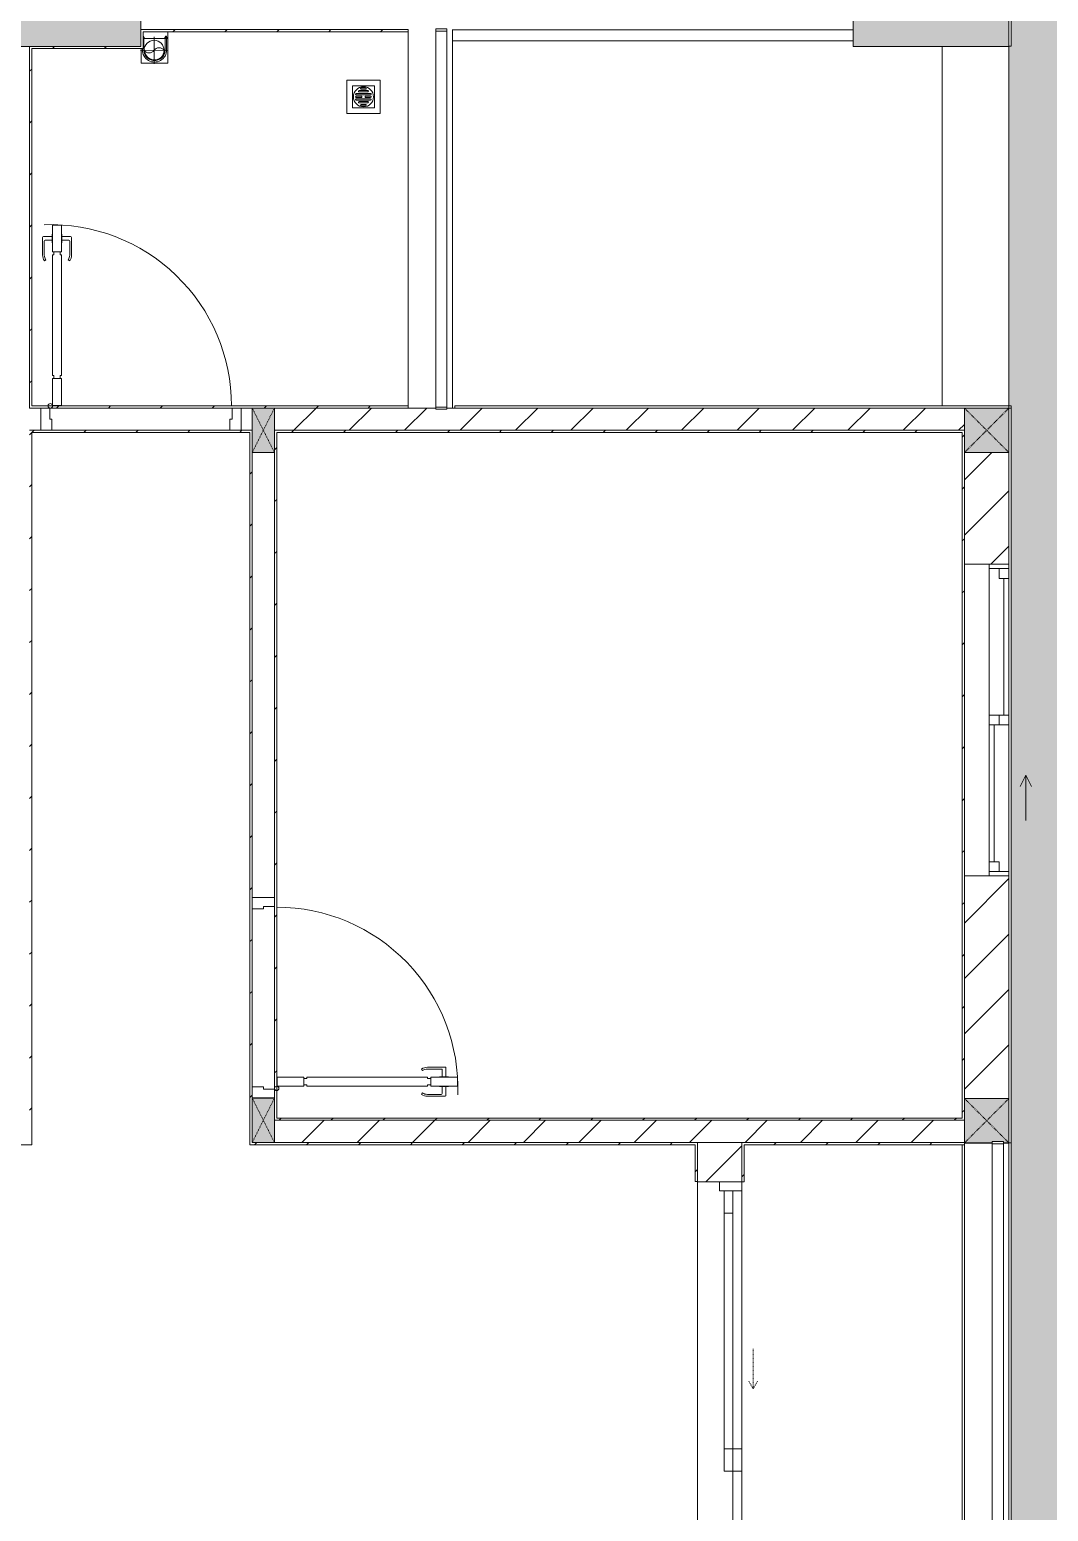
# Model space of a CAD drawing. Header units: millimetres. Extents: x 5359 to 218750, y -16347 to 109893.
# Drawn here: x 122853 to 127430, y 63180 to 69837 of the extents above; entities that cross this region are included whole.
import ezdxf

# ---------------------------------------------------------------- set-up
doc = ezdxf.new("R2010")
doc.units = ezdxf.units.MM
for name, pattern in [('Dash', [6, 3, -3]), ('Grid Line', [22.225, 12.7, -3.175, 3.175, -3.175]), ('IMPORT-CENTER _3_', [10.16, 6.35, -1.27, 1.27, -1.27])]:
    doc.linetypes.add(name, pattern=pattern)
for name, color, linetype, lineweight in [('0-1', 7, 'Continuous', 5), ('A-DETL-GENF-1', 9, 'Continuous', 9), ('A-DOOR', 31, 'Continuous', 9), ('A-DOOR-1', 9, 'Continuous', 9), ('A-DOOR-FRAM', 31, 'Continuous', 9), ('A-DOOR-HDLN', 31, 'Dash', 9), ('A-FLOR-1', 9, 'Continuous', 9), ('A-FLOR-HRAL', 11, 'Continuous', 9), ('A-FLOR-HRAL-1', 9, 'Continuous', 9), ('A-FLOR-PATT', 8, 'Continuous', 9), ('A-GLAZ', 151, 'Continuous', 9), ('A-WALL', 113, 'Continuous', 9), ('A-WALL-1', 53, 'Continuous', 18), ('A-WALL-2', 9, 'Continuous', 9), ('A-WALL-3', 113, 'Continuous', 18), ('A-WALL-PATT-1', 10, 'Continuous', 9), ('A-WALL-PATT-2', 9, 'Continuous', 9), ('A-WALL-PATT-3', 111, 'Continuous', 9), ('G-IMPT', 8, 'Continuous', 9), ('G-IMPT-1', 8, 'IMPORT-CENTER _3_', 9), ('I-WALL-1', 53, 'Continuous', 18), ('I-WALL-2', 9, 'Continuous', 9), ('I-WALL-3', 2, 'Continuous', 18), ('M-EQPM', 50, 'Continuous', 9), ('S-BEAM-1', 9, 'Continuous', 9), ('S-COLS', 52, 'Continuous', 9), ('S-COLS-1', 253, 'Continuous', 5), ('S-COLS-2', 53, 'Continuous', 18), ('S-COLS-3', 9, 'Continuous', 9), ('S-COLS-4', 52, 'Continuous', 18), ('S-COLS-5', 52, 'Dash', 9), ('S-COLS-HDLN', 52, 'Dash', 9), ('S-COLS-HDLN-1', 9, 'Dash', 9), ('S-GRID-1', 1, 'Grid Line', 9)]:
    doc.layers.add(name, color=color, linetype=linetype, lineweight=lineweight)
pattern_1 = [(45, (0, 0), (-116.67262, 116.67262), [])]
pattern_2 = [(45, (0, 0), (-124.4508, 124.4508), [])]

# ---------------------------------------------------------------- blocks, each defined once
blk = doc.blocks.new('NCV_TKTC_KET CAU_rvt-1-TKCS_MB ĐỊNH VỊ CỔNG-HÀNG RÀO')
at = {"layer": 'S-COLS-1'}
for points in [[(123352.6, 69761.9), (123352.6, 70111.9), (122052.6, 70111.9), (122052.6, 69761.9), (122770.8, 69761.9)], [(127227.6, 69761.9), (127252.6, 69761.9), (127252.6, 70111.9), (127227.6, 70111.9), (127227.6, 70106.9), (127177.6, 70106.9), (127177.6, 70111.9), (126552.6, 70111.9), (126552.6, 69761.9), (127177.6, 69761.9)]]:
    blk.add_hatch(color=256, dxfattribs=at).paths.add_polyline_path(points)
at = {"layer": 'A-FLOR-1'}
for p, q in [((124752.6, 69835.3), (126552.6, 69835.3)), ((127252.5, 68146.9), (127252.5, 69761.9))]:
    blk.add_line(p, q, dxfattribs=at)
at = {"layer": 'S-BEAM-1'}
for p, q in [((126552.5, 69786.9), (126552.5, 69835.3)), ((124752.6, 69786.9), (126552.5, 69786.9)), ((126952.6, 69761.9), (126952.6, 68146.9)), ((127252.6, 68146.9), (127252.6, 69761.9))]:
    blk.add_line(p, q, dxfattribs=at)
at = {"layer": 'S-COLS-2'}
for p, q in [((123352.6, 69761.9), (123352.6, 70111.9)), ((126552.6, 70111.9), (126552.6, 69761.9)), ((127252.6, 69761.9), (127252.6, 70111.9)), ((122052.6, 69761.9), (123352.6, 69761.9)), ((126552.6, 69761.9), (127252.6, 69761.9))]:
    blk.add_line(p, q, dxfattribs=at)
blk = doc.blocks.new('DOOR_CW_01 CANH MO-PANEL KINH - DIW_01-900x2200-CỬA GỖ VÂN LAMINATE-553375-TKCS_MB ĐỊNH VỊ CỔNG-HÀNG RÀO')
at = {"layer": 'A-DETL-GENF-1'}
for p, q in [((-397, -182), (-397, -62)), ((-397, -62), (-357, -62)), ((-357, -62), (-357, -182)), ((-357, -182), (-397, -182)), ((-397, -196), (-391, -196)), ((-397, -738), (-397, -196)), ((-391, -196), (-391, -182)), ((-391, -182), (-363, -182)), ((-363, -182), (-363, -196)), ((-357, -196), (-363, -196)), ((-357, -196), (-357, -738)), ((-433.9, -711.2), (-427.3, -715.8)), ((-320.1, -711.2), (-326.7, -715.8)), ((-442, -737), (-442, -816.5)), ((-434, -799.5), (-434, -737)), ((-399, -792.2), (-399, -831.8)), ((-397, -792.2), (-399, -792.2)), ((-397, -738), (-391, -738)), ((-357, -752), (-397, -752)), ((-397, -752), (-397, -872)), ((-397, -792.2), (-397, -831.8)), ((-391, -752), (-391, -738)), ((-363, -752), (-391, -752)), ((-357, -738), (-363, -738)), ((-363, -738), (-363, -752)), ((-357, -872), (-357, -752)), ((-357, -792.2), (-357, -831.8)), ((-357, -792.2), (-355, -792.2)), ((-355, -792.2), (-355, -831.8)), ((-320, -799.5), (-320, -737)), ((-312, -737), (-312, -816.5)), ((-399, -820.5), (-438, -820.5)), ((-399, -803.5), (-430, -803.5)), ((-399, -831.8), (-397, -831.8)), ((-355, -831.8), (-357, -831.8)), ((-355, -803.5), (-324, -803.5)), ((-355, -820.5), (-316, -820.5)), ((-397, -872), (-357, -872))]:
    blk.add_line(p, q, dxfattribs=at)
blk.add_circle((-407, -60), 10, dxfattribs=at)
for centre, radius, start, end in [((-407, -60), 814, 268, 0), ((-397, -737), 45, 145, 180), ((-397, -737), 37, 145, 180), ((-357, -737), 37, 0, 35), ((-357, -737), 45, 360, 35), ((-438, -816.5), 4, 180, 270), ((-430, -799.5), 4, 180, 270), ((-324, -799.5), 4, 270, 0), ((-316, -816.5), 4, 270, 0)]:
    blk.add_arc(centre, radius, start, end, dxfattribs=at)
at = {"layer": 'A-DOOR-1'}
for p, q in [((-450, -50), (-450, 50)), ((-450, 50), (-400, 50)), ((-400, 50), (-400, 0)), ((400, 0), (400, 50)), ((400, 50), (450, 50)), ((450, 50), (450, -50)), ((-410, -50), (-450, -50)), ((-410, 0), (-410, -50)), ((-400, 0), (-410, 0)), ((-407, -50), (-382, -50)), ((410, 0), (400, 0)), ((410, -50), (410, 0)), ((450, -50), (410, -50))]:
    blk.add_line(p, q, dxfattribs=at)
blk = doc.blocks.new('Railing - 50 x 10mm-457210-TKCS_MB ĐỊNH VỊ CỔNG-HÀNG RÀO')
at = {"layer": 'A-FLOR-HRAL-1'}
for p, q in [((25, 5), (-25, 5)), ((-25, 5), (-25, -5)), ((25, -5), (25, 5)), ((-25, -5), (25, -5))]:
    blk.add_line(p, q, dxfattribs=at)
blk = doc.blocks.new('Railing - Railing-1032603-TKCS_MB ĐỊNH VỊ CỔNG-HÀNG RÀO')
at = {"layer": 'A-FLOR-HRAL-1'}
for p, q in [((101769.1, 60569.6), (101769.1, 58880.8)), ((101819.1, 58880.8), (101819.1, 60569.6))]:
    blk.add_line(p, q, dxfattribs=at)
at = {"extrusion": (0, 0, -1), "zscale": -1}
for p in [(-101794.1, 60574.6), (-101794.1, 58875.8)]:
    blk.add_blockref('Railing - 50 x 10mm-457210-TKCS_MB ĐỊNH VỊ CỔNG-HÀNG RÀO', p, dxfattribs=at)
blk = doc.blocks.new('G1_SOF - BO TRU - 100x200-V26-TKCS_MB ĐỊNH VỊ CỔNG-HÀNG RÀO')
at = {"layer": 'S-COLS-3'}
blk.add_hatch(color=256, dxfattribs=at).paths.add_polyline_path([(-50, -100), (50, -100), (50, 100), (-50, 100)])
at = {"layer": 'S-COLS-2'}
for p, q in [((-50, 100), (50, 100)), ((-50, -100), (-50, 100)), ((50, 100), (50, -100)), ((50, -100), (-50, -100))]:
    blk.add_line(p, q, dxfattribs=at)
at = {"layer": 'S-COLS-HDLN-1'}
for p, q in [((50, -100), (-50, 100)), ((-50, -100), (50, 100))]:
    blk.add_line(p, q, dxfattribs=at)
blk = doc.blocks.new('DOOR_CW_01 CANH MO-PANEL KINH - DIG_01-900x2200-CỬA NHÔM KÍNH-400868-TKCS_MB ĐỊNH VỊ CỔNG-HÀNG RÀO')
at = {"layer": 'A-DETL-GENF-1'}
for p, q in [((-397, 872), (-357, 872)), ((-397, 752), (-397, 872)), ((-357, 872), (-357, 752)), ((-442, 737), (-442, 816.5)), ((-399, 820.5), (-438, 820.5)), ((-434, 799.5), (-434, 737)), ((-399, 803.5), (-430, 803.5)), ((-399, 831.8), (-397, 831.8)), ((-399, 792.2), (-399, 831.8)), ((-397, 792.2), (-397, 831.8)), ((-357, 792.2), (-357, 831.8)), ((-355, 831.8), (-357, 831.8)), ((-355, 792.2), (-355, 831.8)), ((-355, 820.5), (-316, 820.5)), ((-355, 803.5), (-324, 803.5)), ((-320, 799.5), (-320, 737)), ((-312, 737), (-312, 816.5)), ((-397, 792.2), (-399, 792.2)), ((-357, 752), (-397, 752)), ((-397, 738), (-391, 738)), ((-397, 738), (-397, 196)), ((-363, 752), (-391, 752)), ((-391, 752), (-391, 738)), ((-363, 738), (-363, 752)), ((-357, 738), (-363, 738)), ((-357, 792.2), (-355, 792.2)), ((-357, 196), (-357, 738)), ((-433.9, 711.2), (-427.3, 715.8)), ((-320.1, 711.2), (-326.7, 715.8)), ((-397, 196), (-391, 196)), ((-357, 182), (-397, 182)), ((-397, 182), (-397, 62)), ((-391, 196), (-391, 182)), ((-391, 182), (-363, 182)), ((-357, 196), (-363, 196)), ((-363, 182), (-363, 196)), ((-357, 62), (-357, 182)), ((-397, 62), (-357, 62))]:
    blk.add_line(p, q, dxfattribs=at)
blk.add_circle((-407, 60), 10, dxfattribs=at)
for centre, radius, start, end in [((-407, 60), 814, 360, 92), ((-438, 816.5), 4, 90, 180), ((-430, 799.5), 4, 90, 180), ((-324, 799.5), 4, 360, 90), ((-316, 816.5), 4, 0, 90), ((-397, 737), 45, 180, 215), ((-397, 737), 37, 180, 215), ((-357, 737), 37, 325, 0), ((-357, 737), 45, 325, 0)]:
    blk.add_arc(centre, radius, start, end, dxfattribs=at)
at = {"layer": 'A-DOOR-1'}
for p, q in [((-410, 50), (-450, 50)), ((-450, 50), (-450, -50)), ((-410, 0), (-410, 50)), ((-400, 0), (-410, 0)), ((-407, 50), (-382, 50)), ((-400, -50), (-400, 0)), ((410, 0), (400, 0)), ((400, 0), (400, -50)), ((450, 50), (410, 50)), ((410, 50), (410, 0)), ((450, -50), (450, 50)), ((-450, -50), (-400, -50)), ((400, -50), (450, -50))]:
    blk.add_line(p, q, dxfattribs=at)
blk = doc.blocks.new('NCV_TKTC_TANG 1_rvt-1-TKCS_MB ĐỊNH VỊ CỔNG-HÀNG RÀO')
at = {"layer": 'A-WALL-PATT-1'}
h = blk.add_hatch(dxfattribs=at)
h.set_pattern_fill('FP_2', color=256, style=0, pattern_type=2)
h.set_pattern_definition(pattern_2)
h.paths.add_polyline_path([(126402.1, 68036.9), (127052.6, 68036.9), (127052.6, 68136.9), (124727.6, 68136.9), (124727.6, 68131.5), (124677.6, 68131.5), (124677.6, 68136.9), (123952.6, 68136.9), (123952.6, 68036.9), (124727.6, 68036.9)])
h = blk.add_hatch(dxfattribs=at)
h.set_pattern_fill('FP_2', color=256, style=0, pattern_type=2)
h.set_pattern_definition(pattern_2)
h.paths.add_polyline_path([(123952.6, 64836.9), (127052.6, 64836.9), (127052.6, 64936.9), (123952.6, 64936.9)])
at = {"layer": 'A-WALL-PATT-2'}
h = blk.add_hatch(dxfattribs=at)
h.set_pattern_fill('FP_3', color=256, style=0, pattern_type=2)
h.set_pattern_definition(pattern_1)
h.paths.add_polyline_path([(123981.2, 69826.9), (124552.6, 69826.9), (124552.6, 69836.9), (123352.6, 69836.9), (123352.6, 69826.9), (123376, 69826.9)])
h = blk.add_hatch(dxfattribs=at)
h.set_pattern_fill('FP_3', color=256, style=0, pattern_type=2)
h.set_pattern_definition(pattern_1)
h.paths.add_polyline_path([(122862.6, 68146.9), (122862.6, 69761.9), (122852.6, 69761.9), (122852.6, 68146.9)])
h = blk.add_hatch(dxfattribs=at)
h.set_pattern_fill('FP_3', color=256, style=0, pattern_type=2)
h.set_pattern_definition(pattern_1)
h.paths.add_polyline_path([(123362.6, 69751.9), (123362.6, 69761.9), (122862.6, 69761.9), (122862.6, 69751.9)])
h = blk.add_hatch(dxfattribs=at)
h.set_pattern_fill('FP_3', color=256, style=0, pattern_type=2)
h.set_pattern_definition(pattern_1)
h.paths.add_polyline_path([(122852.6, 68136.9), (124552.6, 68136.9), (124552.6, 68146.9), (122852.6, 68146.9)])
h = blk.add_hatch(dxfattribs=at)
h.set_pattern_fill('FP_3', color=256, style=0, pattern_type=2)
h.set_pattern_definition(pattern_1)
h.paths.add_polyline_path([(122862.6, 64836.9), (122862.6, 68036.9), (122852.6, 68036.9), (122852.6, 64836.9)])
h = blk.add_hatch(dxfattribs=at)
h.set_pattern_fill('FP_3', color=256, style=0, pattern_type=2)
h.set_pattern_definition(pattern_1)
h.paths.add_polyline_path([(122902.6, 68026.9), (123842.6, 68026.9), (123842.6, 68036.9), (122862.6, 68036.9), (122862.6, 68026.9), (122894.6, 68026.9)])
h = blk.add_hatch(dxfattribs=at)
h.set_pattern_fill('FP_3', color=256, style=0, pattern_type=2)
h.set_pattern_definition(pattern_1)
h.paths.add_polyline_path([(123852.6, 64826.9), (123852.6, 68036.9), (123842.6, 68036.9), (123842.6, 64826.9)])
h = blk.add_hatch(dxfattribs=at)
h.set_pattern_fill('FP_3', color=256, style=0, pattern_type=2)
h.set_pattern_definition(pattern_1)
h.paths.add_polyline_path([(127042.6, 68026.9), (127052.6, 68026.9), (127052.6, 68036.9), (123952.6, 68036.9), (123952.6, 68026.9), (126402.1, 68026.9)])
h = blk.add_hatch(dxfattribs=at)
h.set_pattern_fill('FP_3', color=256, style=0, pattern_type=2)
h.set_pattern_definition(pattern_1)
h.paths.add_polyline_path([(123952.6, 64946.9), (123962.6, 64946.9), (123962.6, 68026.9), (123952.6, 68026.9), (123952.6, 65036.9)])
h = blk.add_hatch(dxfattribs=at)
h.set_pattern_fill('FP_3', color=256, style=0, pattern_type=2)
h.set_pattern_definition(pattern_1)
h.paths.add_polyline_path([(127052.6, 64936.9), (127052.6, 68026.9), (127042.6, 68026.9), (127042.6, 64936.9)])
h = blk.add_hatch(dxfattribs=at)
h.set_pattern_fill('FP_3', color=256, style=0, pattern_type=2)
h.set_pattern_definition(pattern_1)
h.paths.add_polyline_path([(123981.2, 64936.9), (127042.6, 64936.9), (127042.6, 64946.9), (123952.6, 64946.9), (123952.6, 64936.9)])
h = blk.add_hatch(dxfattribs=at)
h.set_pattern_fill('FP_3', color=256, style=0, pattern_type=2)
h.set_pattern_definition(pattern_1)
h.paths.add_polyline_path([(119062.5, 64826.9), (122862.6, 64826.9), (122862.6, 64836.9), (119062.5, 64836.9)])
h = blk.add_hatch(dxfattribs=at)
h.set_pattern_fill('FP_3', color=256, style=0, pattern_type=2)
h.set_pattern_definition(pattern_1)
h.paths.add_polyline_path([(125852.6, 64826.9), (125852.6, 64836.9), (123852.6, 64836.9), (123852.6, 64826.9), (125842.6, 64826.9)])
h = blk.add_hatch(dxfattribs=at)
h.set_pattern_fill('FP_3', color=256, style=0, pattern_type=2)
h.set_pattern_definition(pattern_1)
h.paths.add_polyline_path([(125852.6, 61846.9), (125852.6, 62162.4), (125842.6, 62162.4), (125842.6, 61846.9)])
h.paths.add_polyline_path([(125852.6, 64662.4), (125852.6, 64826.9), (125842.6, 64826.9), (125842.6, 64662.4)])
h = blk.add_hatch(dxfattribs=at)
h.set_pattern_fill('FP_3', color=256, style=0, pattern_type=2)
h.set_pattern_definition(pattern_1)
h.paths.add_polyline_path([(126052.6, 64826.9), (127052.6, 64826.9), (127052.6, 64836.9), (126052.6, 64836.9)])
h = blk.add_hatch(dxfattribs=at)
h.set_pattern_fill('FP_3', color=256, style=0, pattern_type=2)
h.set_pattern_definition(pattern_1)
h.paths.add_polyline_path([(126062.6, 61836.9), (126062.6, 62160.3), (126052.6, 62160.3), (126052.6, 61836.9)])
h.paths.add_polyline_path([(126062.6, 64660.3), (126062.6, 64826.9), (126052.6, 64826.9), (126052.6, 64660.3)])
at = {"layer": 'A-FLOR-1'}
for p, q in [((125852.6, 62162.4), (125852.6, 64660.3)), ((125852.6, 64660.3), (125852.6, 62162.4)), ((126052.6, 63460.3), (126052.6, 64620.3))]:
    blk.add_line(p, q, dxfattribs=at)
at = {"layer": 'A-WALL-1'}
for p, q in [((124677.6, 68136.9), (123952.6, 68136.9)), ((127052.6, 68136.9), (124727.6, 68136.9)), ((127052.6, 68036.9), (127052.6, 68136.9)), ((123952.6, 68036.9), (127052.6, 68036.9)), ((127052.6, 64936.9), (123952.6, 64936.9)), ((127052.6, 64836.9), (127052.6, 64936.9)), ((123952.6, 64836.9), (127052.6, 64836.9))]:
    blk.add_line(p, q, dxfattribs=at)
at = {"layer": 'A-WALL-2'}
for p, q in [((124752.6, 69836.9), (124752.6, 68136.9)), ((124552.6, 68146.9), (124552.6, 69826.9))]:
    blk.add_line(p, q, dxfattribs=at)
at = {"layer": 'I-WALL-1'}
for p, q in [((124552.6, 69836.9), (123352.6, 69836.9)), ((123352.6, 69836.9), (123352.6, 69826.9)), ((124552.6, 69826.9), (124552.6, 69836.9)), ((123352.6, 69826.9), (123352.6, 69761.9)), ((123362.6, 69826.9), (124552.6, 69826.9)), ((123362.6, 69761.9), (123362.6, 69826.9)), ((122862.6, 69761.9), (122852.6, 69761.9)), ((122852.6, 69761.9), (122852.6, 68146.9)), ((123352.6, 69761.9), (122862.6, 69761.9)), ((122862.6, 68146.9), (122862.6, 69751.9)), ((122862.6, 69751.9), (123362.6, 69751.9)), ((123362.6, 69751.9), (123362.6, 69761.9)), ((122852.6, 68146.9), (122852.6, 68136.9)), ((122852.6, 68136.9), (122902.6, 68136.9)), ((124552.6, 68146.9), (122862.6, 68146.9)), ((122942.6, 68136.9), (123762.6, 68136.9)), ((123802.6, 68136.9), (123852.6, 68136.9)), ((123952.6, 68136.9), (124552.6, 68136.9)), ((124552.6, 68136.9), (124552.6, 68146.9)), ((122862.6, 68036.9), (122852.6, 68036.9)), ((122902.6, 68036.9), (122862.6, 68036.9)), ((123752.6, 68036.9), (122952.6, 68036.9)), ((123842.6, 68036.9), (123802.6, 68036.9)), ((123852.6, 68036.9), (123842.6, 68036.9)), ((127052.6, 68036.9), (123952.6, 68036.9)), ((127052.6, 68026.9), (127052.6, 68036.9)), ((122862.6, 64836.9), (122862.6, 68026.9)), ((122862.6, 68026.9), (123842.6, 68026.9)), ((123842.6, 68026.9), (123842.6, 64826.9)), ((123962.6, 68026.9), (127042.6, 68026.9)), ((123962.6, 64946.9), (123962.6, 68026.9)), ((127042.6, 68026.9), (127042.6, 64946.9)), ((127052.6, 67435.3), (127052.6, 68026.9)), ((123852.6, 65937.3), (123852.6, 67936.9)), ((123952.6, 67936.9), (123952.6, 65937.3)), ((127052.6, 64936.9), (127052.6, 66035.3)), ((123852.6, 65087.3), (123852.6, 65887.3)), ((123952.6, 65897.3), (123952.6, 65077.3)), ((123952.6, 64936.9), (127042.6, 64936.9)), ((127042.6, 64946.9), (123962.6, 64946.9)), ((127042.6, 64936.9), (127052.6, 64936.9)), ((119062.5, 64826.9), (122862.6, 64826.9)), ((122862.6, 64826.9), (122862.6, 64836.9)), ((123842.6, 64826.9), (123852.6, 64826.9)), ((123852.6, 64826.9), (125842.6, 64826.9)), ((125852.6, 64836.9), (123952.6, 64836.9)), ((125842.6, 64826.9), (125842.6, 64662.4)), ((125852.6, 64826.9), (125852.6, 64836.9)), ((125852.6, 64662.4), (125852.6, 64826.9)), ((127052.6, 64836.9), (126052.6, 64836.9)), ((126052.6, 64836.9), (126052.6, 64826.9)), ((126052.6, 64826.9), (126052.6, 64660.3)), ((126062.6, 64826.9), (127052.6, 64826.9)), ((126062.6, 64660.3), (126062.6, 64826.9)), ((127052.6, 64826.9), (127052.6, 64836.9)), ((125842.6, 64662.4), (125852.6, 64662.4)), ((126052.6, 64660.3), (126062.6, 64660.3))]:
    blk.add_line(p, q, dxfattribs=at)
at = {"layer": 'I-WALL-2'}
blk.add_line((127042.6, 61921.9), (127042.6, 64826.9), dxfattribs=at)
at = {"layer": 'A-DOOR-1'}
blk.add_blockref('DOOR_CW_01 CANH MO-PANEL KINH - DIG_01-900x2200-CỬA NHÔM KÍNH-400868-TKCS_MB ĐỊNH VỊ CỔNG-HÀNG RÀO', (123352.6, 68086.9), dxfattribs=at)
at = {"layer": 'A-DOOR-1', "rotation": 90.00000000000072}
blk.add_blockref('DOOR_CW_01 CANH MO-PANEL KINH - DIW_01-900x2200-CỬA GỖ VÂN LAMINATE-553375-TKCS_MB ĐỊNH VỊ CỔNG-HÀNG RÀO', (123902.6, 65487.3), dxfattribs=at)
at = {"layer": 'A-FLOR-HRAL-1'}
blk.add_blockref('Railing - Railing-1032603-TKCS_MB ĐỊNH VỊ CỔNG-HÀNG RÀO', (22908.5, 9260.7), dxfattribs=at)
at = {"layer": 'S-COLS-3', "rotation": 180}
for p in [(123902.6, 68036.9), (123902.6, 64936.9)]:
    blk.add_blockref('G1_SOF - BO TRU - 100x200-V26-TKCS_MB ĐỊNH VỊ CỔNG-HÀNG RÀO', p, dxfattribs=at)
blk = doc.blocks.new('1_FAMILY RVT - W01-WxH 1400x1400xmm-389822-TKCS_MB ĐỊNH VỊ CỔNG-HÀNG RÀO')
at = {"layer": 'A-GLAZ'}
for p, q in [((248.4, 172.39), (299.2, 197.79)), ((248.4, 172.39), (299.2, 146.99)), ((248.4, 172.39), (451.6, 172.39)), ((-700, 96.19), (-700, -103.81)), ((700, 96.19), (-700, 96.19)), ((-700, 96.19), (-636.5, 96.19)), ((-680.95, 96.19), (-680.95, 7.29)), ((-636.5, 96.19), (-22.225, 96.19)), ((-636.5, 96.19), (-636.5, 51.74)), ((-636.5, 73.965), (-22.225, 73.965)), ((-22.225, 7.29), (-22.225, 96.19)), ((-22.225, 96.19), (22.225, 96.19)), ((22.225, 96.19), (680.95, 96.19)), ((22.225, 96.19), (22.225, 7.29)), ((680.95, 96.19), (700, 96.19)), ((680.95, 96.19), (680.95, 7.29)), ((700, -103.81), (700, 96.19)), ((-700, 7.29), (-680.95, 7.29)), ((-636.5, 51.74), (-680.95, 51.74)), ((-680.95, 7.29), (-22.225, 7.29)), ((22.225, 51.74), (-22.225, 51.74)), ((-22.225, 7.29), (22.225, 7.29)), ((22.225, 29.515), (636.5, 29.515)), ((22.225, 7.29), (636.5, 7.29)), ((636.5, 51.74), (636.5, 7.29)), ((680.95, 51.74), (636.5, 51.74)), ((636.5, 7.29), (700, 7.29)), ((-700, -103.81), (700, -103.81))]:
    blk.add_line(p, q, dxfattribs=at)
blk = doc.blocks.new('TKTC_XREF_251221_MB TANG 1 - TKTC_XREF_260130_MB TANG 1_dwg_CUM U_DN100-V158-TKCS_MB ĐỊNH VỊ CỔNG-HÀNG RÀO')
at = {"layer": 'G-IMPT'}
blk.add_hatch(color=256, dxfattribs=at).paths.add_polyline_path([(61, 0), (58.9, -15.8), (52.8, -30.5), (43.1, -43.1), (30.5, -52.8), (15.8, -58.9), (0, -61), (0, -57), (14.8, -55.1), (28.5, -49.4), (40.3, -40.3), (49.4, -28.5), (55.1, -14.8), (57, 0), (55.1, 14.8), (49.4, 28.5), (30.9, 47.5), (28.5, 49.4), (14.8, 55.1), (0, 57), (0, 61), (15.8, 58.9), (37.5, 47.5), (43.1, 43.1), (52.8, 30.5), (58.9, 15.8)])
for p, q in [((-78.1, 62.4), (-72.7, 62.4)), ((-72.7, 64.5), (-72.7, 60.7)), ((-66.9, 62.1), (-71.7, 62.1)), ((-8, 69), (0, 69)), ((-79.1, -63.4), (-79.1, -66.6)), ((-76.6, -63.4), (-76.6, -66.6)), ((-74.6, -63.4), (-74.6, -66.6)), ((-72.7, -60.7), (-72.7, -69.3)), ((-66.9, -62.1), (-71.7, -62.1)), ((-66.9, -67.9), (-71.7, -67.9)), ((-65, -69), (0, -69))]:
    blk.add_line(p, q, dxfattribs=at)
at = {"layer": 'G-IMPT', "flags": 128}
for points in [[(-71.7, 59.2), (-66.9, 59.2), (-66.9, 64.5)], [(-65, 64.5), (-65, 57.3), (-66.9, 57.3), (-66.9, 59.2)], [(-65, 61), (0, 61), (0, 57)], [(-72.7, -62.4), (-78.1, -62.4), (-78.1, -67.6), (-72.7, -67.6)], [(-71.7, -70.8), (-66.9, -70.8), (-66.9, -59.2), (-71.7, -59.2)], [(-66.9, -59.2), (-66.9, -57.3), (-65, -57.3), (-65, -72.7), (-66.9, -72.7), (-66.9, -70.8)], [(-65, -61), (0, -61), (0, -57)]]:
    blk.add_lwpolyline(points, dxfattribs=at)
at = {"layer": 'G-IMPT'}
for centre, radius, start, end in [((-78.1, 63.4), 0.96, 180, 270), ((-71.1, 60.7), 1.56, 112.61986, 247.38014), ((0, 0), 69, 270, 90), ((0, 0), 61, 270, 90), ((0, 0), 57, 270, 90), ((-78.1, -63.4), 0.96, 90, 180), ((-78.1, -66.6), 0.96, 180, 270), ((-71.1, -60.7), 1.56, 112.61986, 247.38014), ((-67.9, -65), 4.8, 143.1301, 216.8699), ((-71.1, -69.3), 1.56, 112.61986, 247.38014)]:
    blk.add_arc(centre, radius, start, end, dxfattribs=at)
blk = doc.blocks.new('TKTC_XREF_251221_MB TANG 1 - TKTC_XREF_260130_MB TANG 1_dwg_$cc-4202114-TKCS_MB ĐỊNH VỊ CỔNG-HÀNG RÀO')
at = {"layer": 'G-IMPT'}
blk.add_circle((0, 0), 0.5, dxfattribs=at)
for centre, radius, start, end in [((0, 0), 0.5, 90, 270), ((0.188, 0.25), 0.313, 126.8699, 233.1301), ((-0.188, -0.25), 0.313, 306.8699, 53.1301)]:
    blk.add_arc(centre, radius, start, end, dxfattribs=at)
at = {"layer": 'G-IMPT-1'}
for p, q in [((-0.673, 0), (0.673, 0)), ((0, -0.673), (0, 0.673))]:
    blk.add_line(p, q, dxfattribs=at)
blk = doc.blocks.new('TKTC_XREF_251221_MB TANG 1 - TKTC_XREF_260130_MB TANG 1_dwg_THU NUOC - THU NUOC-444531-TKCS_MB TẦNG 1-4202124-TKCS_MB ĐỊNH VỊ CỔNG-HÀNG RÀO')
at = {"layer": 'M-EQPM'}
for p, q in [((-23.3, 10.8), (40.9, 10.8)), ((40.9, 4.8), (-23.3, 4.8)), ((-11, 23.3), (28.5, 23.3)), ((28.5, 17.3), (-11, 17.3)), ((-1.1, 35.6), (18.5, 35.6)), ((18.5, 29.6), (-1.1, 29.6)), ((-23.3, -13.6), (40.9, -13.6)), ((40.9, -19.6), (-23.3, -19.6)), ((-11, -26.1), (28.5, -26.1)), ((28.5, -32.1), (-11, -32.1)), ((-1.1, -38.5), (18.5, -38.5)), ((18.5, -44.5), (-1.1, -44.5))]:
    blk.add_line(p, q, dxfattribs=at)
at = {"layer": 'M-EQPM', "flags": 128}
for points in [[(83.7, -79.4), (83.7, 70.6), (-66.3, 70.6), (-66.3, -79.4)], [(58.7, -54.4), (58.7, 45.6), (-41.3, 45.6), (-41.3, -54.4)]]:
    blk.add_lwpolyline(points, close=True, dxfattribs=at)
for points in [[(-23.3, -1.2), (0.7, -1.2), (0.7, -7.2), (-23.3, -7.2)], [(40.9, -7.2), (16.7, -7.2), (16.7, -1.2), (40.9, -1.2)]]:
    blk.add_lwpolyline(points, dxfattribs=at)
at = {"layer": 'M-EQPM'}
for centre, radius, start, end in [((8.7, -4.4), 45, 360, 180), ((8.7, -4.4), 45, 360, 180), ((-23.3, 7.8), 3, 90, 270), ((-11, 20.3), 3, 90, 270), ((-1.1, 32.6), 3, 90, 270), ((18.5, 32.6), 3, 270, 90), ((28.5, 20.3), 3, 270, 90), ((40.9, 7.8), 3, 270, 90), ((8.7, -4.4), 45, 180, 360), ((8.7, -4.4), 45, 180, 360), ((-23.3, -4.2), 3, 90, 270), ((-23.3, -16.6), 3, 90, 270), ((-11, -29.1), 3, 90, 270), ((-1.1, -41.5), 3, 90, 270), ((18.5, -41.5), 3, 270, 90), ((28.5, -29.1), 3, 270, 90), ((40.9, -4.2), 3, 270, 90), ((40.9, -16.6), 3, 270, 90)]:
    blk.add_arc(centre, radius, start, end, dxfattribs=at)
blk = doc.blocks.new('TKTC_XREF_251221_MB TANG 1 - TKTC_XREF_260130_MB TANG 1_dwg-4202109-TKCS_MB ĐỊNH VỊ CỔNG-HÀNG RÀO')
at = {"layer": 'G-IMPT'}
for p, q in [((-79797.5, -331594.7), (-79797.5, -331659.6)), ((-75899.1, -333199.7), (-75899.1, -331584.7))]:
    blk.add_line(p, q, dxfattribs=at)
at = {"layer": 'G-IMPT', "flags": 128}
for points in [[(-79797.5, -331659.6), (-79677.9, -331659.6), (-79677.9, -331549.7), (-79789.1, -331549.7)], [(-79789.1, -331549.7), (-79677.7, -331549.7), (-79677.7, -331519.7)]]:
    blk.add_lwpolyline(points, dxfattribs=at)
at = {"xscale": 90.00000000005122, "yscale": 90.00000000005122, "zscale": 90.00000000005122, "rotation": 90.37402677993775}
blk.add_blockref('TKTC_XREF_251221_MB TANG 1 - TKTC_XREF_260130_MB TANG 1_dwg_$cc-4202114-TKCS_MB ĐỊNH VỊ CỔNG-HÀNG RÀO', (-79739.9, -331602.6), dxfattribs=at)
at = {"extrusion": (0, 0, -1), "xscale": 0.7894736842105242, "yscale": 0.7894736842105242, "zscale": -0.7894736842105242, "rotation": 269.9999999984439}
blk.add_blockref('TKTC_XREF_251221_MB TANG 1 - TKTC_XREF_260130_MB TANG 1_dwg_CUM U_DN100-V158-TKCS_MB ĐỊNH VỊ CỔNG-HÀNG RÀO', (79738.1, -331601), dxfattribs=at)
at = {"extrusion": (0, 0, -1), "zscale": -1}
blk.add_blockref('TKTC_XREF_251221_MB TANG 1 - TKTC_XREF_260130_MB TANG 1_dwg_THU NUOC - THU NUOC-444531-TKCS_MB TẦNG 1-4202124-TKCS_MB ĐỊNH VỊ CỔNG-HÀNG RÀO', (78790.5, -331807), dxfattribs=at)
blk = doc.blocks.new('TKTC_XREF_251221_MB TANG 1 - TKTC_XREF_251221_MB TANG 1-2038492-TKCS_MB ĐỊNH VỊ CỔNG-HÀNG RÀO')
blk.add_blockref('TKTC_XREF_251221_MB TANG 1 - TKTC_XREF_260130_MB TANG 1_dwg-4202109-TKCS_MB ĐỊNH VỊ CỔNG-HÀNG RÀO', (169499.1, 384109.7))
blk = doc.blocks.new('G1_SOF - BO TRU - 200x200-3051103-TKCS_MB ĐỊNH VỊ CỔNG-HÀNG RÀO')
at = {"layer": 'S-COLS-HDLN'}
for p, q in [((-100, -100), (100, 100)), ((100, -100), (-100, 100))]:
    blk.add_line(p, q, dxfattribs=at)
blk = doc.blocks.new('Railing - 50 x 10mm-1251311-TKCS_MB ĐỊNH VỊ CỔNG-HÀNG RÀO')
at = {"layer": 'A-FLOR-HRAL'}
for p, q in [((25, 5), (-25, 5)), ((-25, 5), (-25, -5)), ((25, -5), (25, 5)), ((-25, -5), (25, -5))]:
    blk.add_line(p, q, dxfattribs=at)
blk = doc.blocks.new('Railing - Railing-3224920-TKCS_MB ĐỊNH VỊ CỔNG-HÀNG RÀO')
at = {"layer": 'A-FLOR-HRAL'}
for p, q in [((127177.6, 64831.3), (127177.6, 61916.9)), ((127227.6, 61916.9), (127227.6, 64831.3))]:
    blk.add_line(p, q, dxfattribs=at)
at = {"extrusion": (0, 0, -1), "zscale": -1}
for p in [(-127202.6, 64836.3), (-127202.6, 61911.9)]:
    blk.add_blockref('Railing - 50 x 10mm-1251311-TKCS_MB ĐỊNH VỊ CỔNG-HÀNG RÀO', p, dxfattribs=at)
blk = doc.blocks.new('DEG_02-DEG_03 - DEG_02-2500x2400mm-CỬA ĐI 02 CÁNH TRƯỢT-841416-TKCS_MB ĐỊNH VỊ CỔNG-HÀNG RÀO')
at = {"layer": 'A-DOOR'}
for p, q in [((-1210, -100), (-1210, -60)), ((-1210, -60), (-1110, -60)), ((-1110, -60), (-1110, -100)), ((-50, -60), (-1110, -60)), ((-50, -60), (-50, -20)), ((-50, -20), (50, -20)), ((50, -60), (-50, -60)), ((-50, -100), (-50, -60)), ((-50, -60), (50, -60)), ((50, -20), (50, -60)), ((1110, -20), (50, -20)), ((50, -60), (1110, -60)), ((50, -60), (50, -100)), ((1110, -60), (1110, -20)), ((1110, -20), (1210, -20)), ((1210, -60), (1110, -60)), ((1210, -20), (1210, -60)), ((-1110, -100), (-1210, -100)), ((-1110, -100), (-50, -100)), ((50, -100), (-50, -100))]:
    blk.add_line(p, q, dxfattribs=at)
at = {"layer": 'A-DOOR-FRAM'}
for p, q in [((-1250, 0), (-1210, 0)), ((-1250, -100), (-1250, 0)), ((-1210, 0), (-1210, -100)), ((1210, -100), (1210, 0)), ((1210, 0), (1250, 0)), ((1250, 0), (1250, -100)), ((-1210, -100), (-1250, -100)), ((1250, -100), (1210, -100))]:
    blk.add_line(p, q, dxfattribs=at)
at = {"layer": 'A-DOOR-HDLN'}
for p, q in [((-320.4, -151.1), (-355, -131.1)), ((320.4, -151.1), (355, -131.1)), ((-500.4, -151.1), (-320.4, -151.1)), ((-320.4, -151.1), (-355, -171.1)), ((320.4, -151.1), (355, -171.1)), ((500.4, -151.1), (320.4, -151.1))]:
    blk.add_line(p, q, dxfattribs=at)

msp = doc.modelspace()

# ---------------------------------------------------------------- hatches: boundary and pattern name
at = {"layer": 'A-FLOR-PATT'}
h = msp.add_hatch(dxfattribs=at)
h.set_pattern_fill('FP_14', color=256, style=0, pattern_type=2)
h.set_pattern_definition([(0, (167.64, 11.2), (558.8, 558.8), [83.82, -16.764, 22.352, -16.764, -419.1]), (0, (167.64, 11.2), (558.8, 558.8), [-139.7, 83.82, -335.28]), (0, (139.7, 27.94), (558.8, 558.8), [55.88, -41.91, 83.82, -41.91, -335.28]), (0, (139.7, 27.94), (558.8, 558.8), [-223.52, 55.88, -279.4]), (0, (335.3, 251.46), (558.8, 558.8), [69.85, -27.94, 69.85, -391.16]), (0, (55.9, 363.2), (558.8, 558.8), [27.94, -55.88, 27.94, -447.04]), (90, (111.76, 363.2), (-558.8, 558.8), [50.292, -508.508]), (90, (279.4, 27.94), (-558.8, 558.8), [55.88, -502.92]), (90, (419.1, 251.46), (-558.8, 558.8), [55.88, -502.92]), (45, (352.04, 22.35), (0, 558.7996), [55.88, -734.383]), (135, (206.76, 22.35), (-558.7996, 0), [55.88, -734.383]), (63.435, (335.28, 25.15), (-0.0005, 558.8001), [55.88, -1193.635]), (75.964, (307.34, 27.94), (-0.00237, 558.80038), [55.88, -2248.111]), (75.964, (447.04, 251.46), (-0.00237, 558.80038), [44.704, -2259.287]), (75.964, (122.94, 363.22), (-0.00237, 558.80038), [39.116, -2264.875]), (104.036, (251.46, 27.94), (0.00237, 558.80038), [55.88, -2248.111]), (104.036, (391.16, 251.46), (0.00237, 558.80038), [44.704, -2259.287]), (104.036, (100.58, 363.22), (0.00237, 558.80038), [39.116, -2264.875]), (116.565, (223.52, 25.15), (0.0005, 558.8001), [55.88, -1193.634])])
h.paths.add_polyline_path([(128801.6, 17346.9), (128913.1, 17354.5), (129012.7, 17373), (129095.6, 17396.9), (129203.1, 17443.5), (129291.6, 17495), (129356.5, 17541.1), (129431, 17607.6), (129497.5, 17682), (129555.2, 17763.4), (129603.5, 17850.8), (129641.7, 17943), (129669.3, 18038.9), (129686.7, 18149), (129691.6, 18236.9), (129691.6, 33727.4), (128462.6, 33727.4), (128462.6, 33737.4), (127262.6, 33737.4), (127262.6, 27336.9), (127252.6, 27336.9), (127252.6, 25721.9), (127262.6, 25721.9), (127262.6, 19136.9), (127252.6, 19136.9), (127252.6, 17346.9), (127279.7, 17346.9)])
h.paths.add_polyline_path([(128823, 37137.4), (129701.6, 37137.4), (129701.6, 40386.3), (129693.8, 40471.7), (129671.1, 40555.4), (129647.1, 40613.3), (129606.1, 40680.2), (129555.2, 40739.9), (129495.5, 40790.8), (129428.2, 40832), (129356.1, 40861.9), (129279.8, 40880.2), (129201.6, 40886.3), (128501.6, 40886.3), (128501.6, 61586.3), (129201.6, 61586.3), (129287, 61594.2), (129370.7, 61616.8), (129428.6, 61640.8), (129495.5, 61681.8), (129555.2, 61732.8), (129606.1, 61792.4), (129647.1, 61859.3), (129677.2, 61931.8), (129695.5, 62008.1), (129701.6, 62086.3), (129700.3, 74387.8), (129695.3, 74585.1), (129676.5, 74832.7), (129645.1, 75078.9), (129601.3, 75323.3), (129545.2, 75565.1), (129476.9, 75803.8), (129396.6, 76038.7), (129304.5, 76269.3), (129200.9, 76494.9), (129085.9, 76714.9), (128959, 76930.4), (128817.7, 77143.9), (128666.7, 77348.2), (128506.4, 77543.2), (128337.2, 77728.8), (128159.4, 77904.8), (127973.6, 78071), (127780.1, 78227), (127579.5, 78372.8), (127372.1, 78507.9), (127154.9, 78634.2), (126917.8, 78755.4), (126691.3, 78856.9), (126486.1, 78937.9), (126253.1, 79016.6), (126016.5, 79083.6), (125777.1, 79138.6), (125535.3, 79181.5), (125291.7, 79212.2), (125047, 79230.7), (124801.6, 79236.9), (118352.6, 79236.9), (118352.6, 78649), (118662.6, 78649), (118662.6, 78639), (118652.6, 78636.9), (118652.6, 78246.9), (122742.5, 78246.9), (122742.5, 79046.9), (125162.5, 79046.9), (125162.5, 79036.9), (125152.5, 79036.9), (125152.5, 78236.9), (125162.5, 78236.9), (125162.9, 78246.9), (127252.6, 78246.9), (127252.6, 76536.9), (127262.6, 76536.9), (127262.6, 69762.3), (127252.6, 69761.9), (127252.6, 68146.9), (127262.1, 68146.9), (127262.6, 61561.9), (127252.6, 61561.9), (127252.6, 59936.9), (127262.6, 59936.9), (127262.6, 53361.9), (127252.6, 53361.9), (127252.6, 51736.9), (127262.6, 51736.9), (127262.6, 45161.9), (127252.6, 45161.9), (127252.6, 43546.9), (127262.6, 43546.9), (127262.6, 37137.4)])
h.paths.add_polyline_path([(127252.6, 40437.4), (127252.6, 40437.4), (127252.6, 40586.9)])
h.paths.add_polyline_path([(109456, 78246.9), (114542.6, 78246.9), (114542.6, 78649), (114852.6, 78649), (114852.6, 79318.2), (100352.6, 79318.2), (100172.4, 79311.5), (99993.1, 79291.8), (99836.3, 79264.3), (99668, 79222.6), (99503.1, 79169.4), (99342.2, 79104.8), (99167.4, 79018.6), (99035.8, 78943.1), (98891.7, 78846.8), (98754.7, 78740.6), (98625.3, 78625.3), (98504.2, 78501.2), (98392, 78369), (98301.8, 78246.9), (108437.5, 78246.9)])
at = {"layer": 'A-WALL-PATT-3'}
h = msp.add_hatch(dxfattribs=at)
h.set_pattern_fill('FP_1', color=256, style=0, pattern_type=2)
h.set_pattern_definition(pattern_2)
h.paths.add_polyline_path([(127252.6, 64834.9), (127252.6, 64835.3), (127227.6, 64834.9)])
h.paths.add_polyline_path([(127252.6, 65035.3), (127252.6, 66035.3), (127052.6, 66035.3), (127052.6, 65035.3)])
h.paths.add_polyline_path([(127252.6, 67435.3), (127252.6, 67936.9), (127052.6, 67936.9), (127052.6, 67435.3), (127087.1, 67435.3)])
h = msp.add_hatch(dxfattribs=at)
h.set_pattern_fill('FP_1', color=256, style=0, pattern_type=2)
h.set_pattern_definition(pattern_2)
h.paths.add_polyline_path([(125852.6, 61836.9), (126052.6, 61836.9), (126052.6, 62160.3), (125852.6, 62160.3), (125852.6, 62059.7)])
h.paths.add_polyline_path([(125952.6, 64660.3), (126052.6, 64660.3), (126052.6, 64836.9), (125852.6, 64836.9), (125852.6, 64660.3)])
at = {"layer": 'S-COLS-1'}
for points in [[(127052.6, 67936.9), (127252.6, 67936.9), (127252.6, 68136.9), (127052.6, 68136.9)], [(127252.6, 64835.3), (127252.6, 65035.3), (127052.6, 65035.3), (127052.6, 64835.3), (127177.6, 64835.3), (127177.6, 64841.3), (127227.6, 64841.3), (127227.6, 64835.3)]]:
    msp.add_hatch(color=256, dxfattribs=at).paths.add_polyline_path(points)

# ---------------------------------------------------------------- linework, layer by layer
at = {"layer": 'A-WALL'}
for p, q in [((127252.6, 68136.9), (127262.1, 68136.9)), ((127252.6, 67936.9), (127052.6, 67936.9)), ((127252.6, 67435.3), (127252.6, 67936.9)), ((127252.6, 66035.3), (127252.6, 65035.3)), ((127052.6, 65035.3), (127252.6, 65035.3)), ((127177.6, 64835.3), (127052.6, 64835.3)), ((127052.6, 61921.9), (127052.6, 64826.9)), ((127252.6, 64835.3), (127227.6, 64835.3)), ((127252.6, 61911.9), (127252.6, 64835.3)), ((127262.6, 64835.3), (127262.6, 61911.5)), ((125852.6, 62162.4), (125852.6, 64660.3)), ((126052.6, 64620.3), (126052.6, 63460.3))]:
    msp.add_line(p, q, dxfattribs=at)
at = {"layer": 'A-WALL-3'}
for p, q in [((127252.6, 70111.9), (127252.6, 69762.3)), ((127262.6, 69762.3), (127262.6, 70111.9)), ((127252.6, 69762.3), (127262.6, 69762.3)), ((127262.1, 68146.9), (127252.1, 68146.9)), ((127252.1, 68136.9), (127252.6, 68136.9)), ((127252.6, 68136.9), (127252.6, 67936.9)), ((127262.1, 65035.3), (127262.1, 68146.9)), ((127052.6, 67936.9), (127052.6, 67435.3)), ((127052.6, 66035.3), (127052.6, 65035.3)), ((127252.6, 65035.3), (127252.6, 64834.9)), ((127262.6, 65035.3), (127262.1, 65035.3)), ((127262.6, 64835.3), (127262.6, 65035.3)), ((126052.6, 64836.9), (125852.6, 64836.9)), ((125852.6, 64836.9), (125852.6, 64660.3)), ((126052.6, 64660.3), (126052.6, 64836.9)), ((127052.6, 64835.3), (127052.6, 64834.9)), ((127052.6, 64834.9), (127177.6, 64834.9)), ((127227.6, 64834.9), (127252.6, 64834.9)), ((127252.6, 64835.3), (127262.6, 64835.3)), ((125852.6, 64660.3), (125952.6, 64660.3))]:
    msp.add_line(p, q, dxfattribs=at)
at = {"layer": 'I-WALL-3'}
for p, q in [((127252.1, 68146.9), (124762.6, 68146.9)), ((124762.6, 68146.9), (124762.6, 68136.9)), ((124762.6, 68136.9), (127252.1, 68136.9))]:
    msp.add_line(p, q, dxfattribs=at)
at = {"layer": 'S-COLS'}
for p, q in [((127052.6, 67936.9), (127252.6, 67936.9)), ((127252.6, 65035.3), (127052.6, 65035.3)), ((127052.6, 64835.3), (127177.6, 64835.3)), ((127227.6, 64835.3), (127252.6, 64835.3))]:
    msp.add_line(p, q, dxfattribs=at)
at = {"layer": 'S-COLS-4'}
for p, q in [((127252.6, 68136.9), (127052.6, 68136.9)), ((127052.6, 68136.9), (127052.6, 67936.9)), ((127252.6, 67936.9), (127252.6, 68136.9)), ((127052.6, 65035.3), (127052.6, 64835.3)), ((127252.6, 64835.3), (127252.6, 65035.3))]:
    msp.add_line(p, q, dxfattribs=at)
at = {"layer": 'S-GRID-1'}
msp.add_line((127252.6, 13102.5), (127252.6, 80482.7), dxfattribs=at)

# ---------------------------------------------------------------- block references
at = {"layer": '0-1'}
for name in ['NCV_TKTC_KET CAU_rvt-1-TKCS_MB ĐỊNH VỊ CỔNG-HÀNG RÀO', 'NCV_TKTC_TANG 1_rvt-1-TKCS_MB ĐỊNH VỊ CỔNG-HÀNG RÀO']:
    msp.add_blockref(name, (0, 0), dxfattribs=at)
at = {"layer": 'A-DOOR', "rotation": 90.00000000000011}
msp.add_blockref('DEG_02-DEG_03 - DEG_02-2500x2400mm-CỬA ĐI 02 CÁNH TRƯỢT-841416-TKCS_MB ĐỊNH VỊ CỔNG-HÀNG RÀO', (125952.6, 63410.3), dxfattribs=at)
at = {"layer": 'A-FLOR-HRAL'}
msp.add_blockref('Railing - Railing-3224920-TKCS_MB ĐỊNH VỊ CỔNG-HÀNG RÀO', (0, 0), dxfattribs=at)
at = {"layer": 'A-GLAZ', "rotation": 270}
msp.add_blockref('1_FAMILY RVT - W01-WxH 1400x1400xmm-389822-TKCS_MB ĐỊNH VỊ CỔNG-HÀNG RÀO', (127156.4, 66735.3), dxfattribs=at)
at = {"layer": 'M-EQPM'}
msp.add_blockref('TKTC_XREF_251221_MB TANG 1 - TKTC_XREF_251221_MB TANG 1-2038492-TKCS_MB ĐỊNH VỊ CỔNG-HÀNG RÀO', (33652.6, 17236.9), dxfattribs=at)
at = {"layer": 'S-COLS-5', "rotation": 180}
for p in [(127152.6, 68036.9), (127152.6, 64935.3)]:
    msp.add_blockref('G1_SOF - BO TRU - 200x200-3051103-TKCS_MB ĐỊNH VỊ CỔNG-HÀNG RÀO', p, dxfattribs=at)

doc.saveas('drawing.dxf')
